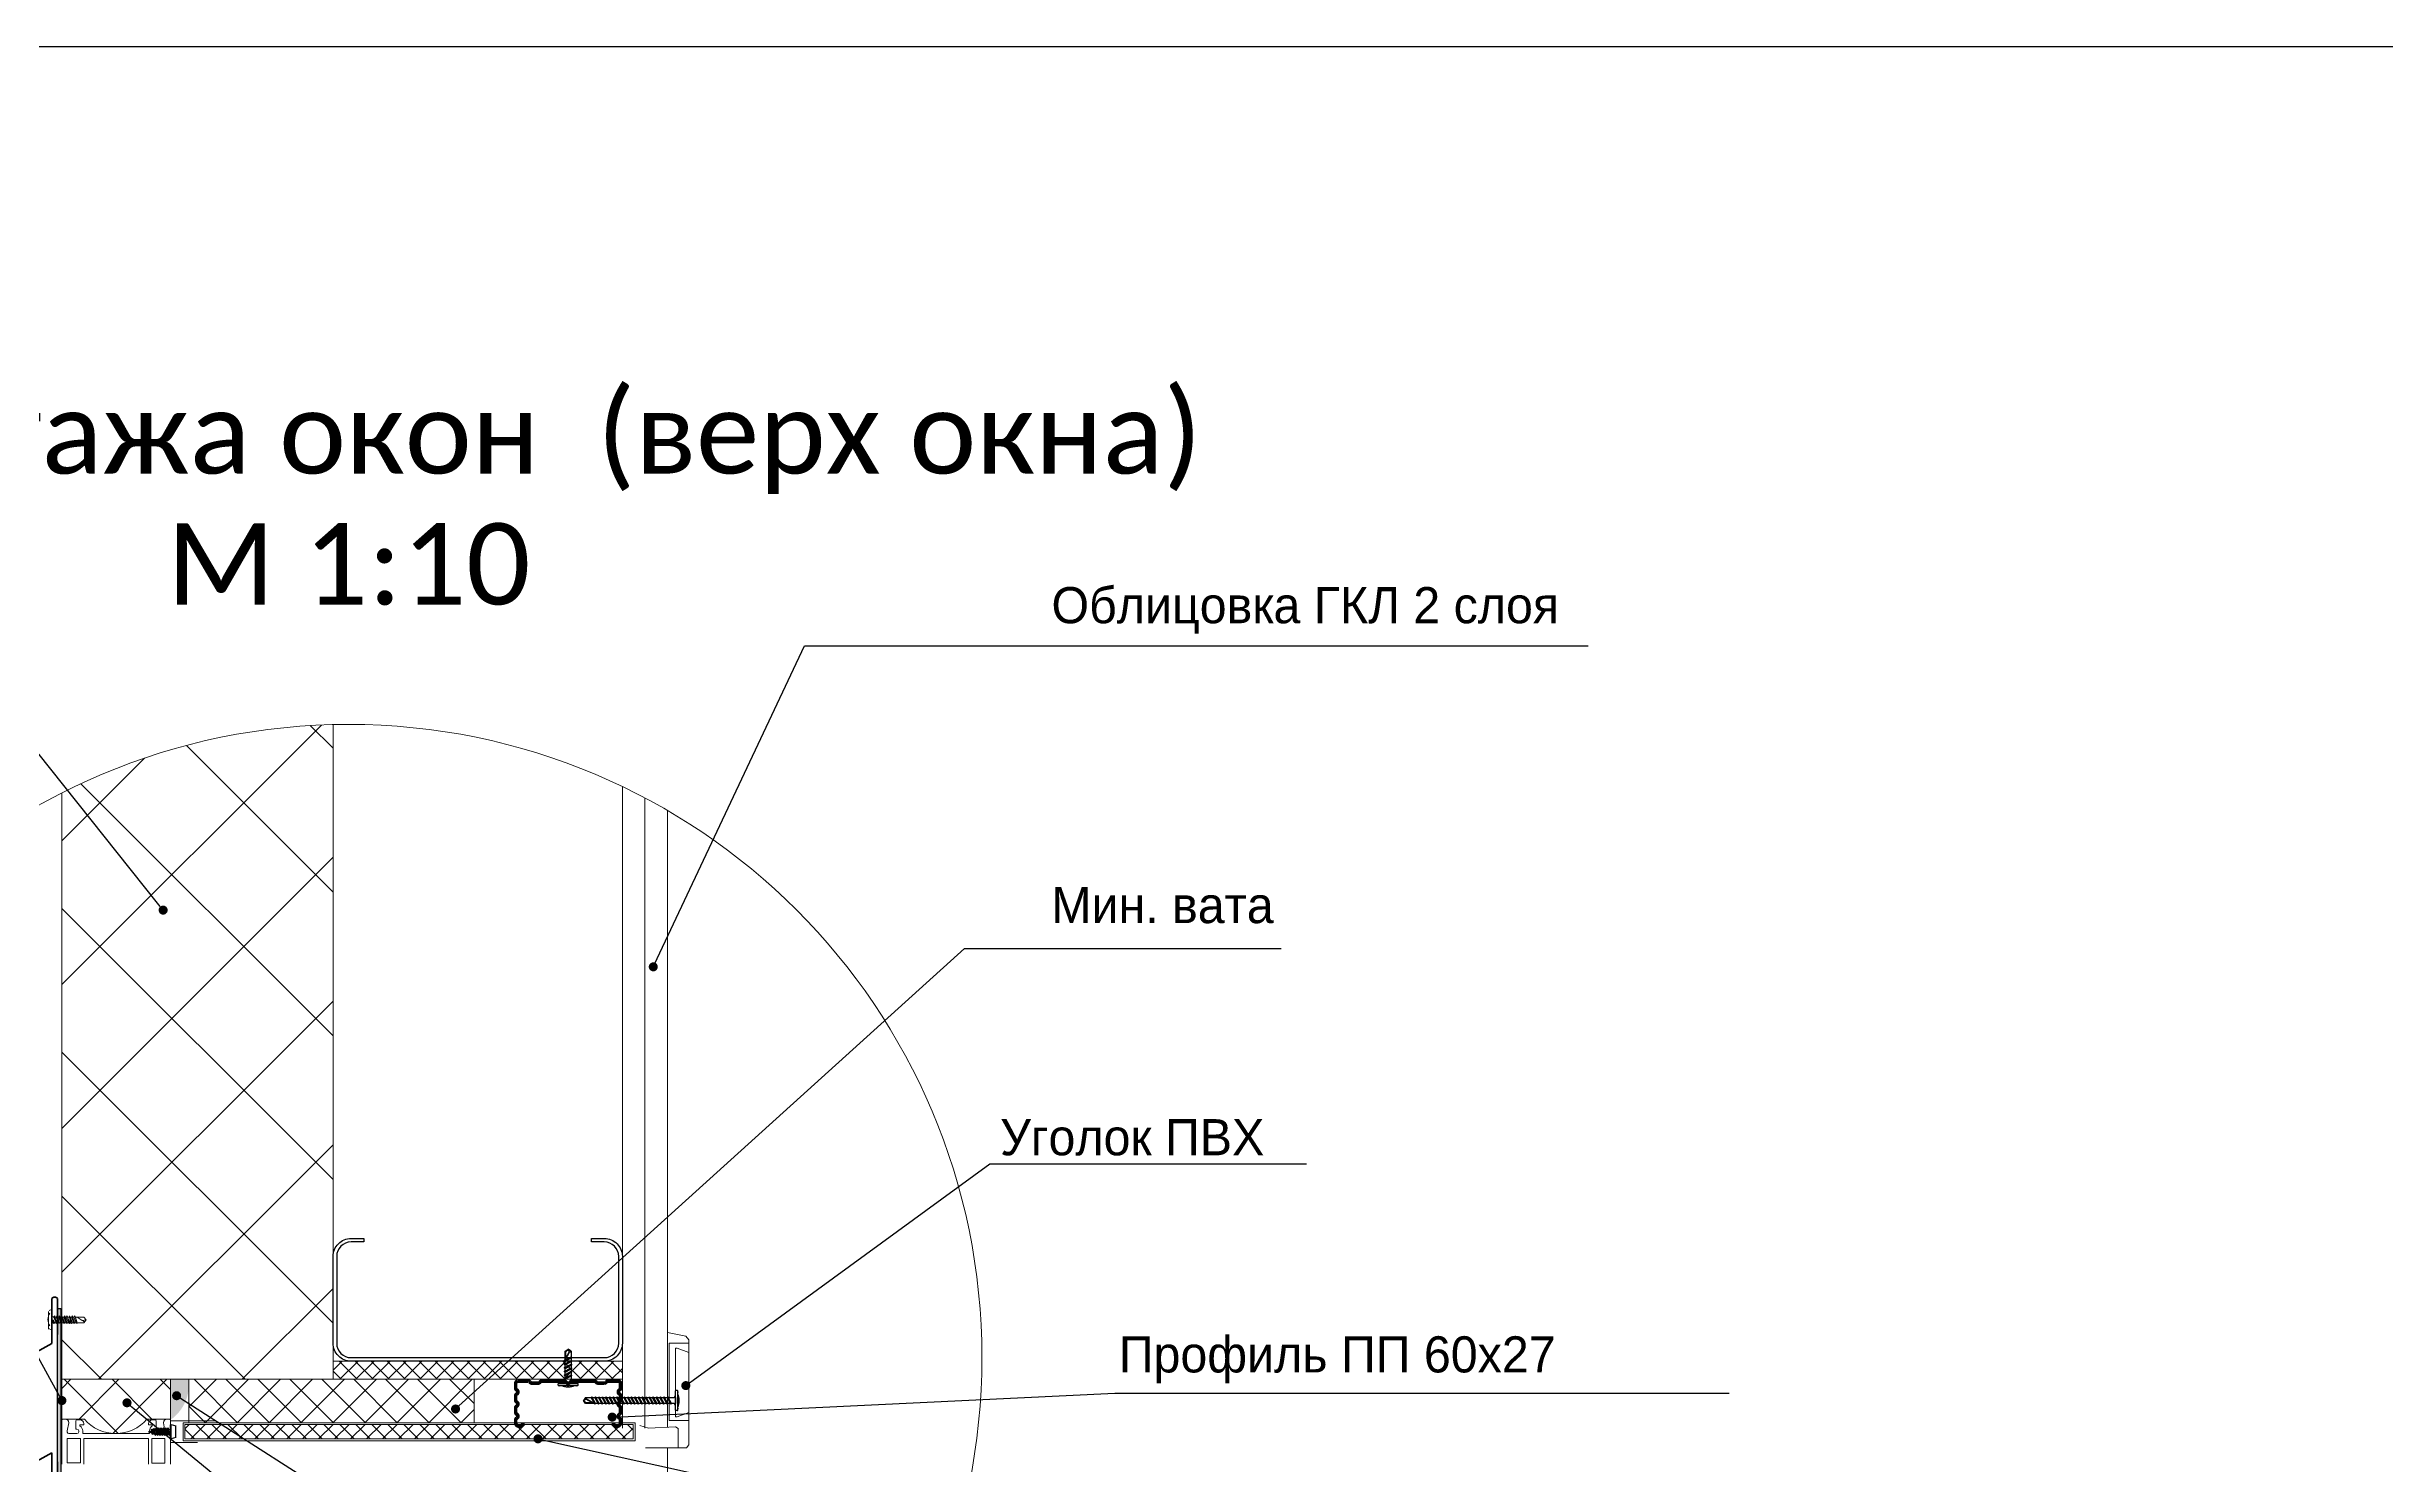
# Model space of a CAD drawing. Header units: millimetres. Extents: x -3689 to 2883575, y -702957 to -604547.
# Drawn here: x 2878668 to 2879962, y -672417 to -671633 of the extents above; entities that cross this region are included whole.
import ezdxf
from ezdxf import colors
from ezdxf.entities.mleader import LeaderData, LeaderLine
from ezdxf.enums import TextEntityAlignment as Align
from ezdxf.math import Vec2, Vec3

# ---------------------------------------------------------------- set-up
doc = ezdxf.new("R2010")
doc.units = ezdxf.units.MM
doc.linetypes.add('DASHED2', pattern=[0.375, 0.25, -0.125])
doc.layers.add('A-WALL-FNSH', color=92, linetype='Continuous', lineweight=5)
for name, color, linetype in [('A-WALL-OPEN-TEXT-BRICK', 20, 'DASHED2'), ('A-WALL-PATT', 181, 'Continuous'), ('ANNO-TEXT', 251, 'Continuous'), ('S-METL', 14, 'Continuous'), ('S-WALL-PATT', 181, 'Continuous')]:
    doc.layers.add(name, color=color, linetype=linetype)
doc.styles.add('PSTUDIO', font='pstudio.shx')
doc.styles.add('TA shtamp', font='calibri.ttf', dxfattribs={"height": 400})

# ---------------------------------------------------------------- blocks, each defined once
blk = doc.blocks.new('CD60-27')
at = {"color": 0, "const_width": 2, "flags": 128}
blk.add_lwpolyline([(-25, 24, 1), (-29, 24), (-29, 22.6, 0.267949), (-28.4, 21.5, -0.57735), (-28.4, 19.3, 0.267949), (-29, 18.2), (-29, 15.9, 0.267949), (-28.4, 14.8, -0.57735), (-28.4, 12.6, 0.267949), (-29, 11.5), (-29, 9.2, 0.267949), (-28.4, 8.1, -0.57735), (-28.4, 5.9, 0.267949), (-29, 4.8), (-29, 2.3, 0.414214), (-27.8, 1), (-22.1, 1, 0.247529), (-21.1, 1.5, -0.247529), (-20.1, 2.1), (-16.6, 2.1, -0.247529), (-15.5, 1.5, 0.247529), (-14.5, 1), (-2.2, 1, 0.267949), (-1.1, 1.6, -0.57735), (1.1, 1.6, 0.267949), (2.2, 1), (14.5, 1, 0.247529), (15.5, 1.5, -0.247529), (16.6, 2.1), (20.1, 2.1, -0.247529), (21.1, 1.5, 0.247529), (22.1, 1), (27.8, 1, 0.414214), (29, 2.3), (29, 4.8, 0.267949), (28.4, 5.9, -0.57735), (28.4, 8.1, 0.267949), (29, 9.2), (29, 11.5, 0.267949), (28.4, 12.6, -0.57735), (28.4, 14.8, 0.267949), (29, 15.9), (29, 18.2, 0.267949), (28.4, 19.3, -0.57735), (28.4, 21.5, 0.267949), (29, 22.6), (29, 24, 1), (25, 24, 1)], format="xyb", dxfattribs=at)
blk = doc.blocks.new('51-4.2-phil-drill')
at = {"color": 0}
for p, q in [((-1.2, 5.3), (-1.2, -5.3)), ((-1, 5.5), (-0.2, 5.5)), ((0, 5.3), (0, -5.3)), ((2.3, 1.6), (2.6, 2.1)), ((2.3, 1.6), (4.4, -2.1)), ((4.4, -2.1), (2.6, 2.1)), ((2.6, 2.1), (4.7, -1.6)), ((4.3, 1.6), (4.6, 2.1)), ((4.3, 1.6), (6.4, -2.1)), ((6.4, -2.1), (4.6, 2.1)), ((4.6, 2.1), (6.7, -1.6)), ((6.3, 1.6), (6.6, 2.1)), ((6.3, 1.6), (8.4, -2.1)), ((8.4, -2.1), (6.6, 2.1)), ((6.6, 2.1), (8.7, -1.6)), ((8.3, 1.6), (8.6, 2.1)), ((8.3, 1.6), (10.4, -2.1)), ((10.4, -2.1), (8.6, 2.1)), ((8.6, 2.1), (10.7, -1.6)), ((10.3, 1.6), (10.6, 2.1)), ((10.3, 1.6), (12.4, -2.1)), ((12.4, -2.1), (10.6, 2.1)), ((10.6, 2.1), (12.7, -1.6)), ((12.3, 1.6), (12.6, 2.1)), ((12.3, 1.6), (14.4, -2.1)), ((14.4, -2.1), (12.6, 2.1)), ((12.6, 2.1), (14.7, -1.6)), ((14.3, 1.6), (14.6, 2.1)), ((14.3, 1.6), (16.4, -2.1)), ((16.4, -2.1), (14.6, 2.1)), ((14.6, 2.1), (16.7, -1.6)), ((16.3, 1.6), (16.6, 2.1)), ((16.3, 1.6), (18.4, -2.1)), ((18.4, -2.1), (16.6, 2.1)), ((16.6, 2.1), (18.7, -1.6)), ((18.3, 1.6), (18.6, 2.1)), ((18.3, 1.6), (20.4, -2.1)), ((20.4, -2.1), (18.6, 2.1)), ((18.6, 2.1), (20.7, -1.6)), ((20.3, 1.6), (20.6, 2.1)), ((20.3, 1.6), (22.4, -2.1)), ((22.4, -2.1), (20.6, 2.1)), ((20.6, 2.1), (22.7, -1.6)), ((22.3, 1.6), (22.6, 2.1)), ((22.3, 1.6), (24.4, -2.1)), ((24.4, -2.1), (22.6, 2.1)), ((22.6, 2.1), (24.7, -1.6)), ((24.3, 1.6), (24.6, 2.1)), ((24.3, 1.6), (26.4, -2.1)), ((26.4, -2.1), (24.6, 2.1)), ((24.6, 2.1), (26.7, -1.6)), ((26.3, 1.6), (26.6, 2.1)), ((26.3, 1.6), (28.4, -2.1)), ((28.4, -2.1), (26.6, 2.1)), ((26.6, 2.1), (28.7, -1.6)), ((28.3, 1.6), (28.6, 2.1)), ((28.3, 1.6), (30.4, -2.1)), ((30.4, -2.1), (28.6, 2.1)), ((28.6, 2.1), (30.7, -1.6)), ((30.3, 1.6), (30.6, 2.1)), ((30.3, 1.6), (32.4, -2.1)), ((32.4, -2.1), (30.6, 2.1)), ((30.6, 2.1), (32.7, -1.6)), ((32.3, 1.6), (32.6, 2.1)), ((32.3, 1.6), (34.4, -2.1)), ((34.4, -2.1), (32.6, 2.1)), ((32.6, 2.1), (34.7, -1.6)), ((34.3, 1.6), (34.6, 2.1)), ((34.3, 1.6), (36.4, -2.1)), ((36.4, -2.1), (34.6, 2.1)), ((34.6, 2.1), (36.7, -1.6)), ((36.3, 1.6), (36.6, 2.1)), ((36.3, 1.6), (38.4, -2.1)), ((38.4, -2.1), (36.6, 2.1)), ((36.6, 2.1), (38.7, -1.6)), ((38.3, 1.6), (38.6, 2.1)), ((38.3, 1.6), (40.4, -2.1)), ((40.4, -2.1), (38.6, 2.1)), ((38.6, 2.1), (40.7, -1.6)), ((40.3, 1.6), (40.6, 2.1)), ((40.3, 1.6), (42.4, -2.1)), ((42.4, -2.1), (40.6, 2.1)), ((40.6, 2.1), (42.7, -1.6)), ((42.3, 1.6), (42.6, 2.1)), ((42.3, 1.6), (44.4, -2.1)), ((44.4, -2.1), (42.6, 2.1)), ((42.6, 2.1), (44.7, -1.6)), ((44.3, 1.6), (44.6, 2.1)), ((44.3, 1.6), (46.4, -2.1)), ((46.4, -2.1), (44.6, 2.1)), ((44.6, 2.1), (46.7, -1.6)), ((44.9, 1.6), (49.2, -0.8)), ((46, 1.3), (49.7, 1.3)), ((46, 1.3), (49.6, -0.7)), ((49.9, 1.6), (49.7, 1.3)), ((49.7, 1.3), (50.7, -0.1)), ((49.9, 1.6), (51, 0)), ((-1, -5.5), (-0.2, -5.5)), ((4.7, -1.6), (4.4, -2.1)), ((6.7, -1.6), (6.4, -2.1)), ((8.7, -1.6), (8.4, -2.1)), ((10.7, -1.6), (10.4, -2.1)), ((12.7, -1.6), (12.4, -2.1)), ((14.7, -1.6), (14.4, -2.1)), ((16.7, -1.6), (16.4, -2.1)), ((18.7, -1.6), (18.4, -2.1)), ((20.7, -1.6), (20.4, -2.1)), ((22.7, -1.6), (22.4, -2.1)), ((24.7, -1.6), (24.4, -2.1)), ((26.7, -1.6), (26.4, -2.1)), ((28.7, -1.6), (28.4, -2.1)), ((30.7, -1.6), (30.4, -2.1)), ((32.7, -1.6), (32.4, -2.1)), ((34.7, -1.6), (34.4, -2.1)), ((36.7, -1.6), (36.4, -2.1)), ((38.7, -1.6), (38.4, -2.1)), ((40.7, -1.6), (40.4, -2.1)), ((42.7, -1.6), (42.4, -2.1)), ((44.7, -1.6), (44.4, -2.1)), ((46.7, -1.6), (46.4, -2.1)), ((49.2, -0.8), (51, 0)), ((49.9, -1.6), (51, 0))]:
    blk.add_line(p, q, dxfattribs=at)
for points in [[(-2.1, 0.2), (-1.6, 0.2), (-1.6, -0.3), (-2.1, -0.3)], [(0, -1.6), (0, -1.6), (0, 1.6)], [(1.5, 1.6), (2.3, 1.6)], [(2.9, 1.6), (4.3, 1.6)], [(4.9, 1.6), (6.3, 1.6)], [(6.9, 1.6), (8.3, 1.6)], [(8.9, 1.6), (10.3, 1.6)], [(10.9, 1.6), (12.3, 1.6)], [(12.9, 1.6), (14.3, 1.6)], [(14.9, 1.6), (16.3, 1.6)], [(16.9, 1.6), (18.3, 1.6)], [(18.9, 1.6), (20.3, 1.6)], [(20.9, 1.6), (22.3, 1.6)], [(22.9, 1.6), (24.3, 1.6)], [(24.9, 1.6), (26.3, 1.6)], [(26.9, 1.6), (28.3, 1.6)], [(28.9, 1.6), (30.3, 1.6)], [(30.9, 1.6), (32.3, 1.6)], [(32.9, 1.6), (34.3, 1.6)], [(34.9, 1.6), (36.3, 1.6)], [(36.9, 1.6), (38.3, 1.6)], [(38.9, 1.6), (40.3, 1.6)], [(40.9, 1.6), (42.3, 1.6)], [(42.9, 1.6), (44.3, 1.6)], [(44.9, 1.6), (49.9, 1.6)], [(4.1, -1.6), (1.5, -1.6)], [(6.1, -1.6), (4.7, -1.6)], [(8.1, -1.6), (6.7, -1.6)], [(10.1, -1.6), (8.7, -1.6)], [(12.1, -1.6), (10.7, -1.6)], [(14.1, -1.6), (12.7, -1.6)], [(16.1, -1.6), (14.7, -1.6)], [(18.1, -1.6), (16.7, -1.6)], [(20.1, -1.6), (18.7, -1.6)], [(22.1, -1.6), (20.7, -1.6)], [(24.1, -1.6), (22.7, -1.6)], [(26.1, -1.6), (24.7, -1.6)], [(28.1, -1.6), (26.7, -1.6)], [(30.1, -1.6), (28.7, -1.6)], [(32.1, -1.6), (30.7, -1.6)], [(34.1, -1.6), (32.7, -1.6)], [(36.1, -1.6), (34.7, -1.6)], [(38.1, -1.6), (36.7, -1.6)], [(40.1, -1.6), (38.7, -1.6)], [(42.1, -1.6), (40.7, -1.6)], [(44.1, -1.6), (42.7, -1.6)], [(46.1, -1.6), (44.7, -1.6)], [(49.9, -1.6), (46.7, -1.6)]]:
    blk.add_lwpolyline(points, dxfattribs=at)
for centre, radius, start, end in [((5.6, 0), 7.65, 151.9275, 178.1273), ((0.5, 4.5), 1.87, 156.3065, 203.6935), ((-1, 5.3), 0.2, 90, 180), ((-0.2, 5.3), 0.2, 0, 90), ((1.5, 3.1), 1.5, 180, 270), ((5.6, 0), 7.65, 181.8727, 208.0725), ((0.5, -4.6), 1.87, 156.3065, 203.6935), ((-1, -5.3), 0.2, 180, 270), ((-0.2, -5.3), 0.2, 270, 0), ((1.5, -3.1), 1.5, 90, 180), ((51, 0), 1.95, 205, 235)]:
    blk.add_arc(centre, radius, start, end, dxfattribs=at)
blk = doc.blocks.new('LN9')
at = {"color": 0}
for p, q in [((0, 3.25), (2.5, 3.999999)), ((0, 3.25), (0, -3.25)), ((2.5, 4), (2.5, -4)), ((2.5, 4), (3, 3.75)), ((3, 3.75), (3, -3.75)), ((3, 1.124999), (3.400093, 1.124999)), ((3.626704, 2), (3.276088, 1.725193)), ((3.276088, 1.725192), (3.995472, -1.756669)), ((3.626703, 1.999999), (3.769343, 1.665405)), ((3.626704, 1.999999), (4.138113, -2.091264)), ((3.769343, 1.665404), (4.488727, -1.816458)), ((3.880995, 1.124999), (4.700092, 1.124999)), ((4.576087, 1.725192), (5.295471, -1.756668)), ((4.926703, 2), (4.576088, 1.725193)), ((4.926703, 1.999999), (5.069342, 1.665404)), ((4.926704, 1.999998), (5.438113, -2.091264)), ((5.069342, 1.665404), (5.788726, -1.816457)), ((5.180994, 1.124999), (6.000092, 1.124999)), ((5.876086, 1.725192), (6.59547, -1.756668)), ((6.226703, 2), (5.876088, 1.725193)), ((6.226703, 1.999999), (6.369342, 1.665404)), ((6.226704, 1.999997), (6.738112, -2.091264)), ((6.369341, 1.665404), (7.088725, -1.816457)), ((6.480993, 1.124999), (7.300091, 1.124999)), ((7.176086, 1.725191), (7.89547, -1.756667)), ((7.526703, 2.000001), (7.176088, 1.725193)), ((7.526703, 1.999999), (7.669342, 1.665404)), ((7.526703, 1.999996), (8.038112, -2.091264)), ((7.66934, 1.665403), (8.388724, -1.816457)), ((7.780993, 1.124999), (8.60009, 1.124999)), ((8.476085, 1.725191), (9.195469, -1.756667)), ((8.826703, 2.000001), (8.476088, 1.725194)), ((8.826702, 2), (8.969342, 1.665405)), ((8.826703, 1.999996), (9.338111, -2.091264)), ((8.96934, 1.665403), (9.688723, -1.816456)), ((9.080992, 1.124999), (9.90009, 1.124999)), ((9.776084, 1.725191), (10.495468, -1.756666)), ((10.126703, 2.000001), (9.776088, 1.725194)), ((10.126702, 2), (10.269341, 1.665405)), ((10.126703, 1.999996), (10.638111, -2.091264)), ((10.269339, 1.665403), (10.988723, -1.816456)), ((10.380991, 1.124999), (11, 1.124999)), ((11.212433, 1.065252), (10.999999, 1.124999)), ((11.434487, 1.937717), (11.088243, 1.666336)), ((11.088243, 1.666337), (11.71466, -1.365558)), ((11.434487, 1.937716), (11.902465, -1.806097)), ((11.434489, 1.937713), (11.586981, 1.580008)), ((11.586982, 1.580008), (12.233047, -1.546987)), ((12.592634, 0.677071), (11.723002, 0.921655)), ((12.462226, 1.308252), (12.914576, -0.881149)), ((12.781856, 1.558772), (12.462227, 1.308251)), ((12.781854, 1.558773), (12.994357, 1.060298)), ((12.781855, 1.55877), (13.158313, -1.45289)), ((12.994358, 1.060298), (13.464089, -1.213228)), ((14.999999, 0), (13.103203, 0.533473)), ((14.999999, 0), (13.311537, -0.474879)), ((2.5, -3.999999), (0, -3.25)), ((3, -3.75), (2.5, -4)), ((3, -1.125), (3.864964, -1.125)), ((4.138112, -2.091265), (3.995472, -1.756669)), ((4.138112, -2.091265), (4.488728, -1.816457)), ((4.345865, -1.125), (5.164963, -1.125)), ((5.438112, -2.091264), (5.295472, -1.756668)), ((5.438111, -2.091264), (5.788727, -1.816457)), ((5.645864, -1.125), (6.464962, -1.125)), ((6.738112, -2.091264), (6.595472, -1.756668)), ((6.73811, -2.091264), (7.088726, -1.816456)), ((6.945864, -1.125), (7.764961, -1.125)), ((8.038111, -2.091264), (7.895471, -1.756668)), ((8.038109, -2.091263), (8.388725, -1.816456)), ((8.245863, -1.125), (9.06496, -1.125)), ((9.338111, -2.091263), (9.195471, -1.756667)), ((9.338108, -2.091263), (9.688724, -1.816455)), ((9.545862, -1.125), (10.364961, -1.125)), ((10.63811, -2.091263), (10.49547, -1.756667)), ((10.638108, -2.091262), (10.988724, -1.816455)), ((10.845861, -1.125), (10.999995, -1.125)), ((11.628441, -0.94825), (10.999995, -1.125)), ((11.902464, -1.806095), (11.714661, -1.365558)), ((11.90246, -1.806096), (12.233045, -1.546988)), ((12.857047, -0.602705), (12.082931, -0.820425)), ((13.158314, -1.452892), (12.914577, -0.881149)), ((13.15831, -1.452892), (13.464087, -1.213229))]:
    blk.add_line(p, q, dxfattribs=at)
blk = doc.blocks.new('scr_42-19-drill')
for p, q in [((-1.2, 5.3), (-1.2, -5.3)), ((-1, 5.5), (-0.2, 5.5)), ((0, 5.3), (0, -5.3)), ((2.3, 1.6), (2.6, 2.1)), ((2.3, 1.6), (4.4, -2.1)), ((4.4, -2.1), (2.6, 2.1)), ((2.6, 2.1), (4.7, -1.6)), ((4.3, 1.6), (4.6, 2.1)), ((4.3, 1.6), (6.4, -2.1)), ((6.4, -2.1), (4.6, 2.1)), ((4.6, 2.1), (6.7, -1.6)), ((6.3, 1.6), (6.6, 2.1)), ((6.3, 1.6), (8.4, -2.1)), ((8.4, -2.1), (6.6, 2.1)), ((6.6, 2.1), (8.7, -1.6)), ((8.3, 1.6), (8.6, 2.1)), ((8.3, 1.6), (10.4, -2.1)), ((10.4, -2.1), (8.6, 2.1)), ((8.6, 2.1), (10.7, -1.6)), ((10.3, 1.6), (10.6, 2.1)), ((10.3, 1.6), (12.4, -2.1)), ((12.4, -2.1), (10.6, 2.1)), ((10.6, 2.1), (12.7, -1.6)), ((12.3, 1.6), (12.6, 2.1)), ((12.3, 1.6), (14.4, -2.1)), ((14.4, -2.1), (12.6, 2.1)), ((12.6, 2.1), (14.7, -1.6)), ((12.9, 1.6), (17.2, -0.8)), ((14, 1.3), (17.7, 1.3)), ((14, 1.3), (17.6, -0.7)), ((17.2, -0.8), (19, 0)), ((17.9, 1.6), (17.7, 1.3)), ((17.7, 1.3), (18.7, -0.1)), ((17.9, 1.6), (19, 0)), ((17.9, -1.6), (19, 0)), ((-1, -5.5), (-0.2, -5.5)), ((4.7, -1.6), (4.4, -2.1)), ((6.7, -1.6), (6.4, -2.1)), ((8.7, -1.6), (8.4, -2.1)), ((10.7, -1.6), (10.4, -2.1)), ((12.7, -1.6), (12.4, -2.1)), ((14.7, -1.6), (14.4, -2.1))]:
    blk.add_line(p, q)
for points in [[(-2.1, 0.2), (-1.6, 0.2), (-1.6, -0.2), (-2.1, -0.2)], [(0, -1.6), (0, -1.6), (0, 1.6)], [(1.5, 1.6), (2.3, 1.6)], [(2.9, 1.6), (4.3, 1.6)], [(4.9, 1.6), (6.3, 1.6)], [(6.9, 1.6), (8.3, 1.6)], [(8.9, 1.6), (10.3, 1.6)], [(10.9, 1.6), (12.3, 1.6)], [(12.9, 1.6), (17.9, 1.6)], [(4.1, -1.6), (1.5, -1.6)], [(6.1, -1.6), (4.7, -1.6)], [(8.1, -1.6), (6.7, -1.6)], [(10.1, -1.6), (8.7, -1.6)], [(12.1, -1.6), (10.7, -1.6)], [(14.1, -1.6), (12.7, -1.6)], [(17.9, -1.6), (14.7, -1.6)]]:
    blk.add_lwpolyline(points)
for centre, radius, start, end in [((5.6, 0), 7.65, 151.9275, 178.1273), ((0.5, 4.6), 1.87, 156.3065, 203.6935), ((-1, 5.3), 0.2, 90, 180), ((-0.2, 5.3), 0.2, 0, 90), ((1.5, 3.1), 1.5, 180, 270), ((5.6, 0), 7.65, 181.8727, 208.0725), ((0.5, -4.6), 1.87, 156.3065, 203.6935), ((-1, -5.3), 0.2, 180, 270), ((-0.2, -5.3), 0.2, 270, 0), ((1.5, -3.1), 1.5, 90, 180), ((19, 0), 1.95, 205, 235)]:
    blk.add_arc(centre, radius, start, end)
blk = doc.blocks.new('PS1_160x68x17x2')
at = {"color": 0}
blk.add_lwpolyline([(-68, -63), (-68, -70, 0.414214), (-58, -80), (-10, -80, 0.414214), (0, -70), (0, 70, 0.414214), (-10, 80), (-58, 80, 0.414214), (-68, 70), (-68, 63), (-66, 63), (-66, 70, -0.414214), (-58, 78), (-10, 78, -0.414214), (-2, 70), (-2, -70, -0.414214), (-10, -78), (-58, -78, -0.414214), (-66, -70), (-66, -63)], format="xyb", close=True, dxfattribs=at)
blk = doc.blocks.new('_Dot')
at = {"color": 0, "linetype": 'ByBlock', "lineweight": -2}
blk.add_line((-0.5, 0), (-1, 0), dxfattribs=at)
at = {"color": 0, "linetype": 'ByBlock', "const_width": 0.5}
blk.add_lwpolyline([(-0.25, 0, 1), (0.25, 0, 1)], format="xyb", close=True, dxfattribs=at)
blk = doc.blocks.new('фасонка верх окна')
at = {"color": 7, "lineweight": 50}
for p, q in [((2808662.3, -603277.9), (2808636.1, -603292.5)), ((2808636.1, -603352.9), (2808636.1, -603292.5)), ((2808662.3, -603338.4), (2808636.1, -603352.9)), ((2808662.3, -603363.4), (2808662.3, -603338.4)), ((2808665.3, -603343.4), (2808665.3, -603363.4))]:
    blk.add_line(p, q, dxfattribs=at)
for points in [[(2808662.3, -603252.9), (2808662.3, -603277.9)], [(2808665.3, -603252.9), (2808665.3, -603272.9)]]:
    blk.add_lwpolyline(points, dxfattribs=at)
at = {"color": 7}
blk.add_lwpolyline([(2808662.3, -603363.4), (2808665.3, -603363.4)], dxfattribs=at)
at = {"color": 7, "lineweight": 50}
for centre, radius, start, end in [((2808663.8, -603254.1), 1.93, 38.8495, 141.1505), ((2808663.8, -603362.3), 1.84, 215.393, 324.607)]:
    blk.add_arc(centre, radius, start, end, dxfattribs=at)
blk = doc.blocks.new('саморез клоп')
at = {"color": 7, "linetype": 'Continuous', "lineweight": 20, "true_color": 0x000007}
for points in [[(2808568, -602234.6), (2808568, -602224.8), (2808568, -602224.8)], [(2808569.9, -602224.8), (2808569.9, -602234.6), (2808569.9, -602234.6)], [(2808571, -602228.1), (2808570.7, -602228.1), (2808570.7, -602228.1)], [(2808570.7, -602231.1), (2808571, -602231.6), (2808571.5, -602231.1), (2808570.7, -602229.4)], [(2808570.7, -602231.1), (2808570.7, -602229.4), (2808570.7, -602229.4)], [(2808570.7, -602230.8), (2808571, -602231.6), (2808571, -602231.6)], [(2808571.5, -602228.1), (2808571.5, -602227.3), (2808571, -602228.1), (2808572.3, -602231.1)], [(2808571.5, -602227.3), (2808572.3, -602231.6), (2808572.3, -602231.6)], [(2808572.3, -602231.1), (2808572.3, -602231.6), (2808572.8, -602231.1), (2808571.5, -602228.1)], [(2808572.3, -602228.1), (2808571.5, -602228.1), (2808571.5, -602228.1)], [(2808572.3, -602231.1), (2808571.5, -602231.1), (2808571.5, -602231.1)], [(2808573.2, -602228.1), (2808572.8, -602227.3), (2808572.3, -602228.1), (2808573.7, -602231.1)], [(2808572.8, -602227.3), (2808574, -602231.6), (2808574, -602231.6)], [(2808573.7, -602231.1), (2808572.8, -602231.1), (2808572.8, -602231.1)], [(2808573.7, -602228.1), (2808573.2, -602228.1), (2808573.2, -602228.1)], [(2808573.7, -602231.1), (2808574, -602231.6), (2808574, -602231.1), (2808573.2, -602228.1)], [(2808574.5, -602228.1), (2808574, -602227.3), (2808573.7, -602228.1), (2808574.8, -602231.1)], [(2808574, -602227.3), (2808575.3, -602231.6), (2808575.3, -602231.6)], [(2808574.8, -602231.1), (2808574, -602231.1), (2808574, -602231.1)], [(2808575.3, -602228.1), (2808574.5, -602228.1), (2808574.5, -602228.1)], [(2808574.8, -602231.1), (2808575.3, -602231.6), (2808575.8, -602231.1), (2808574.5, -602228.1)], [(2808575.3, -602227.3), (2808576.6, -602231.6), (2808576.6, -602231.6)], [(2808575.8, -602228.1), (2808575.3, -602227.3), (2808575.3, -602228.1), (2808576.6, -602231.1)], [(2808576.6, -602228.1), (2808575.8, -602228.1), (2808575.8, -602228.1)], [(2808576.6, -602231.1), (2808576.6, -602231.6), (2808577, -602231.1), (2808575.8, -602228.1)], [(2808576.6, -602231.1), (2808575.8, -602231.1), (2808575.8, -602231.1)], [(2808577, -602228.1), (2808577, -602227.3), (2808576.6, -602228.1), (2808577.8, -602231.1)], [(2808577, -602227.3), (2808578.3, -602231.6), (2808578.3, -602231.6)], [(2808577.8, -602228.1), (2808577, -602228.1), (2808577, -602228.1)], [(2808577.8, -602231.1), (2808578.3, -602231.6), (2808578.3, -602231.1), (2808577, -602228.1)], [(2808577.8, -602231.1), (2808577, -602231.1), (2808577, -602231.1)], [(2808578.6, -602228.1), (2808578.3, -602227.3), (2808577.8, -602228.1), (2808579.1, -602231.1)], [(2808578.3, -602227.3), (2808579.6, -602231.6), (2808579.6, -602231.6)], [(2808579.1, -602231.1), (2808578.3, -602231.1), (2808578.3, -602231.1)], [(2808579.6, -602228.1), (2808578.6, -602228.1), (2808578.6, -602228.1)], [(2808579.1, -602231.1), (2808579.6, -602231.6), (2808580, -602231.1), (2808578.6, -602228.1)], [(2808579.6, -602227.3), (2808580.8, -602231.6), (2808580.8, -602231.6)], [(2808580, -602228.1), (2808579.6, -602227.3), (2808579.6, -602228.1), (2808580.4, -602231.1)], [(2808580.4, -602231.1), (2808580.8, -602231.6), (2808581.3, -602231.1), (2808580, -602228.1)], [(2808580.8, -602228.1), (2808580, -602228.1), (2808580, -602228.1)], [(2808580.4, -602231.1), (2808580, -602231.1), (2808580, -602231.1)], [(2808582.1, -602228.1), (2808581.3, -602228.1), (2808581.3, -602227.3), (2808580.8, -602228.1), (2808582.1, -602231.1), (2808581.3, -602231.1)], [(2808581.3, -602227.3), (2808582.1, -602231.6), (2808582.1, -602231.6)], [(2808582.1, -602231.1), (2808582.1, -602231.6), (2808582.6, -602231.1), (2808581.3, -602228.1)], [(2808582.9, -602228.1), (2808582.6, -602227.3), (2808582.1, -602228.1), (2808583.4, -602231.1), (2808582.6, -602231.1)], [(2808582.6, -602227.3), (2808583.8, -602231.6), (2808583.8, -602231.6)], [(2808583.8, -602231.1), (2808587.6, -602231.1), (2808588.9, -602229.4), (2808587.6, -602228.1), (2808582.9, -602228.1)], [(2808583.4, -602231.1), (2808583.8, -602231.6), (2808583.8, -602231.1), (2808582.9, -602228.1)], [(2808588.9, -602229.4), (2808586.7, -602229.8), (2808583.8, -602228.1)]]:
    blk.add_lwpolyline(points, dxfattribs=at)
for points in [[(2808568.7, -602225.8), (2808567.4, -602228), (2808567.4, -602230.6), (2808568.7, -602232.8)], [(2808569.9, -602226.6), (2808569.9, -602227.3), (2808570.4, -602227.8), (2808570.9, -602227.8)], [(2808570.9, -602230.8), (2808570.4, -602230.8), (2808569.9, -602231.1), (2808569.9, -602231.8)], [(2808586.9, -602229.6), (2808587.2, -602229.9), (2808587.4, -602230.4), (2808587.9, -602230.8)]]:
    blk.add_open_spline(points, degree=3, dxfattribs=at)
for points in [[(2808569.9, -602224.5), (2808569.9, -602224.1), (2808569.5, -602224), (2808569.2, -602224), (2808569.2, -602224), (2808568.9, -602224), (2808568.5, -602224.1), (2808568.5, -602224.5)], [(2808568.5, -602234.2), (2808568.5, -602234.6), (2808568.9, -602234.9), (2808569.2, -602234.9), (2808569.2, -602234.9), (2808569.5, -602234.9), (2808569.9, -602234.6), (2808569.9, -602234.2)]]:
    blk.add_open_spline(points, degree=3, knots=[0, 0, 0, 0, 0.125, 0.125, 0.125, 0.125001, 1, 1, 1, 1], dxfattribs=at)

msp = doc.modelspace()

# ---------------------------------------------------------------- hatches: boundary and pattern name
at = {"layer": 'A-WALL-PATT', "lineweight": 0}
h = msp.add_hatch(color=256, dxfattribs=at)
h.dxf.hatch_style = 1
h.paths.add_polyline_path([(2878674.0761, -672331.1594), (2878675.8995, -672331.1594), (2878675.8995, -672431.1809), (2878674.0761, -672431.1809)])
at = {"layer": 'S-WALL-PATT', "lineweight": 0}
h = msp.add_hatch(dxfattribs=at)
h.set_pattern_fill('ANSI37', scale=450, angle=180, style=0)
h.set_pattern_definition([(225, (2952161.53, -683705.29), (39.774756, -39.774756), []), (315, (2952161.53, -683705.29), (39.774756, 39.774756), [])])
h.paths.add_polyline_path([(2878826.5319, -672007.9724, 0.111787694), (2878676.5319, -672045.8146), (2878676.5319, -672370.2873), (2878826.5319, -672370.2873)])
h = msp.add_hatch(dxfattribs=at)
h.set_pattern_fill('ANSI37', color=256, scale=50, angle=-90)
h.set_pattern_definition([(315, (2796435.104, -842057.8675), (4.41941738, 4.41941738), []), (45, (2796435.104, -842057.8675), (-4.41941738, 4.41941738), [])])
h.paths.add_polyline_path([(2878826.5321, -672370.2873), (2878986.5321, -672370.2873), (2878986.5321, -672360.2873), (2878826.5321, -672360.2873)])
h = msp.add_hatch(dxfattribs=at)
h.set_pattern_fill('ANSI37', color=256, scale=150, angle=-90)
h.set_pattern_definition([(315, (2869465.17, -655282.287), (13.258252, 13.258252), []), (45, (2869465.17, -655282.287), (-13.258252, 13.258252), [])])
edge = h.paths.add_edge_path()
edge.add_line((2878736.5319, -672392.2873), (2878736.5319, -672370.2873))
edge.add_line((2878736.5319, -672370.2873), (2878676.5319, -672370.2873))
edge.add_line((2878676.5319, -672370.2873), (2878676.5319, -672392.2873))
edge.add_line((2878676.5319, -672392.2873), (2878689.0319, -672392.2873))
edge.add_arc((2878706.2819, -672377.6896), 22.5977, 220.2392663, 319.7607337)
edge.add_line((2878723.5319, -672392.2873), (2878736.5319, -672392.2873))
at = {"layer": 'S-WALL-PATT'}
h = msp.add_hatch(color=7, dxfattribs=at)
h.dxf.hatch_style = 1
edge = h.paths.add_edge_path()
edge.add_line((2878736.8113, -672392.583), (2878736.6358, -672370.3623))
edge.add_line((2878736.6358, -672370.3623), (2878746.6358, -672370.3623))
edge.add_arc((2878722.9144, -672373.1565), 23.8855, -54.4216499, 6.7180094, ccw=False)
at = {"layer": 'S-WALL-PATT', "lineweight": 0}
h = msp.add_hatch(dxfattribs=at)
h.set_pattern_fill('ANSI37', color=256, scale=100, angle=-90)
h.set_pattern_definition([(315, (2867521.701, -734593.045), (8.8388348, 8.8388348), []), (45, (2867521.701, -734593.045), (-8.8388348, 8.8388348), [])])
h.paths.add_polyline_path([(2878746.8035, -672370.4389), (2878904.5318, -672370.2873), (2878904.5318, -672394.2873), (2878746.7902, -672394.2873)])
h = msp.add_hatch(dxfattribs=at)
h.set_pattern_fill('ANSI37', color=256, scale=50, angle=-90)
h.set_pattern_definition([(315, (2796415.1055, -842054.8674), (4.41941738, 4.41941738), []), (45, (2796415.1055, -842054.8674), (-4.41941738, 4.41941738), [])])
h.paths.add_polyline_path([(2878744.5318, -672395.2873), (2878744.5318, -672403.2873), (2878992.5318, -672403.2873), (2878992.5318, -672395.2873)])

# ---------------------------------------------------------------- linework, layer by layer
msp.add_lwpolyline([(2878674.061, -672325.4943), (2878674.061, -672331.1569)])
msp.add_lwpolyline([(2878674.061, -672331.1569), (2878675.8843, -672331.1569), (2878675.8843, -672431.1784), (2878674.061, -672431.1784)], close=True)
at = {"color": 14, "lineweight": 0}
for points in [[(2879011.53, -672344.2874), (2879021.5795, -672346.3672), (2879023.3675, -672348.3605), (2879023.3675, -672406.5399), (2879021.9553, -672408.2874), (2878999.251, -672408.2874)], [(2879023.3675, -672393.1512), (2879012.4131, -672393.1512), (2879012.4131, -672350.3273), (2879023.3675, -672350.3273)], [(2879015.9964, -672372.0084), (2879015.9964, -672353.0383), (2879016.9124, -672353.0383), (2879023.3675, -672355.3644)], [(2879015.9964, -672372.0084), (2879015.9964, -672390.9785), (2879016.9124, -672390.9785), (2879023.3675, -672388.6523)], [(2878761.5319, -672393.2873), (2878736.5319, -672393.2873), (2878736.5319, -672405.2873), (2878751.5319, -672405.2873)], [(2879017.4561, -672408.2874), (2879017.4561, -672397.5765), (2879015.8724, -672396.6197), (2879000.9588, -672397.2874), (2878996.1238, -672395.8362)], [(2878724.4319, -672417.2873), (2878724.4319, -672402.9873), (2878688.6319, -672402.9873), (2878688.6319, -672417.2873)]]:
    msp.add_lwpolyline(points, dxfattribs=at)
for points in [[(2878676.5319, -672392.7873, -0.414213562), (2878677.0319, -672392.2873, 0.414213562), (2878676.5319, -672392.7873), (2878676.5319, -672417.2873)], [(2878736.5319, -672417.2873), (2878736.5319, -672392.7873, 0.414213562), (2878736.0319, -672392.2873), (2878734.7319, -672392.2873, 0.414213562), (2878732.7319, -672394.2873), (2878733.5319, -672398.7873), (2878733.5319, -672399.5873, -0.414213562), (2878732.8319, -672400.2873), (2878732.8319, -672400.2873), (2878732.8319, -672400.2873), (2878728.2319, -672400.2873, -0.414213562), (2878727.2319, -672399.2873), (2878727.2319, -672398.7873, -0.414213562), (2878728.2319, -672397.7873), (2878728.7319, -672397.7873), (2878728.7319, -672393.2873, 0.414213562), (2878728.2319, -672392.7873), (2878726.4319, -672392.7873, 0.414213562), (2878724.4319, -672394.7873), (2878724.4319, -672395.4873), (2878726.5319, -672395.4873), (2878726.5319, -672396.0762, 0.25819889), (2878725.0319, -672398.7873), (2878725.0319, -672400.0873, -0.414213562), (2878724.8319, -672400.2873), (2878688.2319, -672400.2873, -0.414213562), (2878688.0319, -672400.0873), (2878688.0319, -672398.7873, 0.25819889), (2878686.5319, -672396.0762), (2878686.5319, -672395.4873), (2878688.6319, -672395.4873), (2878688.6319, -672394.7873, 0.414213562), (2878686.6319, -672392.7873), (2878684.8319, -672392.7873, 0.414213562), (2878684.3319, -672393.2873), (2878684.3319, -672397.7873), (2878684.8319, -672397.7873, -0.414213562), (2878685.8319, -672398.7873), (2878685.8319, -672399.2873, -0.414213562), (2878684.8319, -672400.2873), (2878680.3319, -672400.2873, -0.375735116), (2878679.5319, -672399.5873), (2878679.5319, -672398.7873), (2878680.3319, -672394.2873, 0.414213562), (2878678.3319, -672392.2873), (2878677.0319, -672392.2873)]]:
    msp.add_lwpolyline(points, format="xyb", dxfattribs=at)
for points in [[(2878743.5318, -672394.2873), (2878743.5318, -672404.2873), (2878993.5318, -672404.2873), (2878993.5318, -672394.2873)], [(2878744.5318, -672395.2873), (2878744.5318, -672403.2873), (2878992.5318, -672403.2873), (2878992.5318, -672395.2873)], [(2878679.5319, -672402.9873), (2878686.8319, -672402.9873), (2878686.8319, -672416.5373), (2878679.5319, -672416.5373)], [(2878726.2319, -672416.6873), (2878733.5319, -672416.6873), (2878733.5319, -672402.9873), (2878726.2319, -672402.9873)]]:
    msp.add_lwpolyline(points, close=True, dxfattribs=at)
at = {"color": 8, "linetype": 'ByBlock', "lineweight": 0, "ltscale": 500, "flags": 128}
msp.add_lwpolyline([(2879011.5321, -672408.2874), (2879011.5321, -672660.7757)], dxfattribs=at)
at = {"layer": 'A-WALL-FNSH', "lineweight": 0}
for points in [[(2878986.5321, -672042.2895), (2878986.5321, -672397.2874)], [(2878999.0321, -672048.5922), (2878999.0321, -672397.2874)], [(2879011.5321, -672055.5419), (2879011.5321, -672396.814)]]:
    msp.add_lwpolyline(points, dxfattribs=at)
at = {"layer": 'A-WALL-PATT', "lineweight": 0}
msp.add_lwpolyline([(2878736.5319, -672392.2873), (2878736.5319, -672370.2873), (2878676.5319, -672370.2873), (2878676.5319, -672392.2873), (2878689.0319, -672392.2873, 0.463768116), (2878723.5319, -672392.2873)], format="xyb", close=True, dxfattribs=at)
at = {"layer": 'Defpoints', "color": 7}
msp.add_lwpolyline([(2877972.1351, -671632.8276), (2877972.1351, -674462.8276), (2880052.1351, -674462.8276), (2880052.1351, -673912.8276), (2881902.1351, -673912.8276), (2881902.1351, -671632.8276)], close=True, dxfattribs=at)
msp.add_lwpolyline([(2877972.1351, -671632.8276), (2877972.1351, -674462.8276), (2880052.1351, -674462.8276), (2880052.1351, -673912.8276), (2881902.1351, -673912.8276), (2881902.1351, -671632.8276)], close=True, dxfattribs=at)
at = {"layer": 'S-METL', "lineweight": 0}
msp.add_lwpolyline([(2878826.5321, -672370.2873), (2878986.5321, -672370.2873), (2878986.5321, -672360.2873), (2878826.5321, -672360.2873)], close=True, dxfattribs=at)
msp.add_circle((2878835.1038, -672358.1588), 350.2912, dxfattribs=at)
at = {"layer": 'S-WALL-PATT', "color": 7, "lineweight": 0}
msp.add_lwpolyline([(2878826.5319, -672007.9724), (2878826.5319, -672370.2873), (2878676.5319, -672370.2873), (2878676.5319, -672045.8146)], dxfattribs=at)
at = {"layer": 'S-WALL-PATT', "lineweight": 0}
msp.add_lwpolyline([(2878746.8035, -672370.4389), (2878904.5318, -672370.2873), (2878904.5318, -672394.2873), (2878746.7902, -672394.2873)], close=True, dxfattribs=at)

# ---------------------------------------------------------------- block references
for name, p in [('фасонка верх окна', (70008.7333, -69072.5748)), ('саморез клоп', (70101.1012, -70107.8759))]:
    msp.add_blockref(name, p)
at = {"layer": 'S-METL', "lineweight": 0, "xscale": -1}
for name, p, rotation in [('PS1_160x68x17x2', (2878906.5321, -672360.2873), 90), ('CD60-27', (2878956.53, -672370.2874), 180)]:
    msp.add_blockref(name, p, dxfattribs=dict(at, rotation=rotation))
at = {"layer": 'S-METL', "lineweight": 0}
for name, p, rotation in [('scr_42-19-drill', (2878956.53, -672372.5374), 90), ('51-4.2-phil-drill', (2879015.9964, -672382.0084), 180), ('LN9', (2878739.5319, -672399.2873), 180)]:
    msp.add_blockref(name, p, dxfattribs=dict(at, rotation=rotation))

# ---------------------------------------------------------------- texts
at = {"layer": 'A-WALL-OPEN-TEXT-BRICK', "lineweight": 0, "char_height": 20, "style": 'PSTUDIO'}
for s, width, heights, insert, attachment_point in [('Облицовка ГКЛ 2 слоя', 445.164623, [67.9228], (2879504.636, -671931.86), 3), ('Мин. вата', 445.164623, [67.9228], (2879346.7912, -672097.82), 3), ('Уголок ПВХ ', 735.869085, [105.6781], (2879195.4723, -672226.3033), 1), ('Профиль ПП 60x27', 445.164623, [67.9228], (2879261.0976, -672346.485), 1)]:
    msp.add_mtext_dynamic_manual_height_columns(s, width=width, gutter_width=2.5, heights=heights, dxfattribs=dict(at, insert=insert, attachment_point=attachment_point))
at = {"layer": 'ANNO-TEXT', "lineweight": 0, "style": 'TA shtamp'}
for s, p in [('Узел монтажа окон  (верх окна)', (2878835.1038, -671849.0323)), ('М 1:10', (2878835.1038, -671919.0323))]:
    msp.add_text(s, height=45, dxfattribs=at).set_placement(p, align=Align.MIDDLE)

# ---------------------------------------------------------------- leaders
at = {"layer": 'A-WALL-OPEN-TEXT-BRICK', "linetype": 'Continuous', "lineweight": 0}
ml = msp.add_multileader_mtext('Standard', dxfattribs=at)
ml.set_content('', color=256)
ml.set_leader_properties()
ml.set_arrow_properties(name='DOT')
ml.build(insert=Vec2(0, 0))
ml.multileader.update_dxf_attribs({"arrow_head_size": 5})
ctx = ml.context
ctx.base_point, ctx.char_height, ctx.arrow_head_size, ctx.landing_gap_size, ctx.plane_origin = Vec3(2879520.7784, -671964.3055), 0.4, 5, 0.2, Vec3(2879879.3491, -671678.6536)
notes = []
notes.append((ctx, [(0, (1, 1, 0), (2879087.2972, -671964.3055), (1, 0), 433.4812, [(0, [(2879003.6276, -672142.011)], 0, [])])]))
ctx.mtext.insert, ctx.mtext.flow_direction = Vec3(2879520.9784, -671964.1055), 5
ml = msp.add_multileader_mtext('Standard', dxfattribs=at)
ml.set_content('', color=256)
ml.set_leader_properties()
ml.set_arrow_properties(name='DOT')
ml.build(insert=Vec2(0, 0))
ml.multileader.update_dxf_attribs({"arrow_head_size": 5})
ctx = ml.context
ctx.base_point, ctx.char_height, ctx.arrow_head_size, ctx.landing_gap_size, ctx.plane_origin = Vec3(2878359.8284, -671990.486), 0.4, 5, 0.2, Vec3(2877844.7363, -671704.8341)
ctx.text_align_type = 2
notes.append((ctx, [(0, (1, 1, 0), (2878636.7882, -671990.486), (-1, 0), 276.5598, [(0, [(2878732.5448, -672110.6369)], 0, [])])]))
ctx.mtext.insert, ctx.mtext.alignment, ctx.mtext.flow_direction = Vec3(2878360.0284, -671990.286), 3, 5
ml = msp.add_multileader_mtext('Standard', dxfattribs=at)
ml.set_content('', color=256)
ml.set_leader_properties()
ml.set_arrow_properties(name='DOT')
ml.build(insert=Vec2(0, 0))
ml.multileader.update_dxf_attribs({"arrow_head_size": 5})
ctx = ml.context
ctx.base_point, ctx.char_height, ctx.arrow_head_size, ctx.landing_gap_size, ctx.plane_origin = Vec3(2878190.4674, -672112.1885), 0.4, 5, 0.2, Vec3(2877768.5291, -671687.9769)
ctx.text_align_type = 2
notes.append((ctx, [(0, (1, 1, 0), (2878528.623, -672112.1885), (-1, 0), 337.7556, [(0, [(2878676.5319, -672382.0393)], 0, [])])]))
ctx.mtext.insert, ctx.mtext.alignment, ctx.mtext.flow_direction = Vec3(2878190.6674, -672111.9885), 3, 5
ml = msp.add_multileader_mtext('Standard', dxfattribs=at)
ml.set_content('', color=256)
ml.set_leader_properties()
ml.set_arrow_properties(name='DOT')
ml.build(insert=Vec2(0, 0))
ml.multileader.update_dxf_attribs({"arrow_head_size": 5})
ctx = ml.context
ctx.base_point, ctx.char_height, ctx.arrow_head_size, ctx.landing_gap_size, ctx.plane_origin = Vec3(2879350.9626, -672131.882), 0.4, 5, 0.2, Vec3(2879967.8307, -671846.2302)
notes.append((ctx, [(0, (1, 1, 0), (2879175.7789, -672131.882), (1, 0), 175.1837, [(0, [(2878894.2748, -672386.7092)], 0, [])])]))
ctx.mtext.insert, ctx.mtext.flow_direction = Vec3(2879351.1626, -672131.682), 5
ml = msp.add_multileader_mtext('Standard', dxfattribs=at)
ml.set_content('', color=256)
ml.set_leader_properties()
ml.set_arrow_properties(name='DOT')
ml.build(insert=Vec2(0, 0))
ml.multileader.update_dxf_attribs({"arrow_head_size": 5})
ctx = ml.context
ctx.base_point, ctx.char_height, ctx.arrow_head_size, ctx.landing_gap_size, ctx.plane_origin = Vec3(2879364.8824, -672251.0649), 0.4, 5, 0.2, Vec3(2880095.1868, -671833.28)
notes.append((ctx, [(0, (1, 1, 0), (2879189.6986, -672251.0649), (1, 0), 175.1837, [(0, [(2879021.6309, -672373.759)], 0, [])])]))
ctx.mtext.insert, ctx.mtext.flow_direction = Vec3(2879365.0824, -672250.8649), 5
ml = msp.add_multileader_mtext('Standard', dxfattribs=at)
ml.set_content('', color=256)
ml.set_leader_properties()
ml.set_arrow_properties(name='DOT')
ml.build(insert=Vec2(0, 0))
ml.multileader.update_dxf_attribs({"arrow_head_size": 5})
ctx = ml.context
ctx.base_point, ctx.char_height, ctx.arrow_head_size, ctx.landing_gap_size, ctx.plane_origin = Vec3(2879516.7955, -672683.0748), 0.4, 5, 0.2, Vec3(2878673.5788, -672330.8155)
notes.append((ctx, [(1, (1, 1, 0), (2879076.6364, -672683.0748), (1, 0), 440.1591, [(0, [(2878712.5517, -672383.2752)], 0, [])])]))
ctx.mtext.insert, ctx.mtext.flow_direction = Vec3(2879516.9955, -672682.8748), 5
ml = msp.add_multileader_mtext('Standard', dxfattribs=at)
ml.set_content('', color=256)
ml.set_leader_properties()
ml.set_arrow_properties(name='DOT')
ml.build(insert=Vec2(0, 0))
ml.multileader.update_dxf_attribs({"arrow_head_size": 5})
ctx = ml.context
ctx.base_point, ctx.char_height, ctx.arrow_head_size, ctx.landing_gap_size, ctx.plane_origin = Vec3(2879505.3053, -672587.199), 0.4, 5, 0.2, Vec3(2878701.0323, -672326.8951)
notes.append((ctx, [(1, (1, 1, 0), (2879065.1461, -672587.199), (1, 0), 440.1591, [(0, [(2878740.0052, -672379.3548)], 0, [])])]))
ctx.mtext.insert, ctx.mtext.flow_direction = Vec3(2879505.5053, -672586.999), 5
ml = msp.add_multileader_mtext('Standard', dxfattribs=at)
ml.set_content('', color=256)
ml.set_leader_properties()
ml.set_arrow_properties(name='DOT')
ml.build(insert=Vec2(0, 0))
ml.multileader.update_dxf_attribs({"arrow_head_size": 5})
ctx = ml.context
ctx.base_point, ctx.char_height, ctx.arrow_head_size, ctx.landing_gap_size, ctx.plane_origin = Vec3(2879598.6685, -672377.9545), 0.4, 5, 0.2, Vec3(2878972.3815, -672166.1208)
notes.append((ctx, [(1, (1, 1, 0), (2879258.9787, -672377.9545), (1, 0), 339.6898, [(0, [(2878980.9057, -672391.2042)], 0, [])])]))
ctx.mtext.insert, ctx.mtext.flow_direction = Vec3(2879598.8685, -672377.7545), 5
ml = msp.add_multileader_mtext('Standard', dxfattribs=at)
ml.set_content('', color=256)
ml.set_leader_properties()
ml.set_arrow_properties(name='DOT')
ml.build(insert=Vec2(0, 0))
ml.multileader.update_dxf_attribs({"arrow_head_size": 5})
ctx = ml.context
ctx.base_point, ctx.char_height, ctx.arrow_head_size, ctx.landing_gap_size, ctx.plane_origin = Vec3(2879512.7537, -672470.376), 0.4, 5, 0.2, Vec3(2878871.2792, -672185.7001)
notes.append((ctx, [(1, (1, 1, 0), (2879243.8734, -672470.376), (1, 0), 268.8802, [(0, [(2878939.8752, -672403.2087)], 0, [])])]))
ctx.mtext.insert, ctx.mtext.flow_direction = Vec3(2879512.9537, -672470.176), 5
for ctx, leaders in notes:
    for number, flags, end, landing, length, lines in leaders:
        leader = LeaderData()
        leader.index, (leader.has_last_leader_line, leader.has_dogleg_vector, leader.attachment_direction) = number, flags
        leader.last_leader_point, leader.dogleg_vector, leader.dogleg_length = Vec3(end), Vec3(landing), length
        for number, points, colour, breaks in lines:
            line = LeaderLine()
            line.index, line.vertices, line.color, line.breaks = number, Vec3.list(points), colors.encode_raw_color(colour), breaks
            leader.lines.append(line)
        ctx.leaders.append(leader)

doc.saveas('drawing.dxf')
